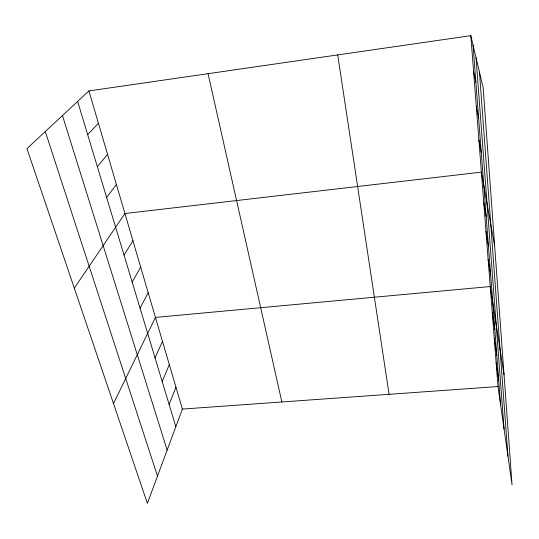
<?xml version="1.0" encoding="UTF-8"?>
<svg xmlns="http://www.w3.org/2000/svg" width="539" height="539" viewBox="0 0 539 539"><rect width="100%" height="100%" fill="white"/><g stroke="black" fill="none" stroke-linecap="round" stroke-linejoin="round"><path stroke-width="0.81" d="M88.915 90.923L182.384 409.074L147.363 503.345L26.95 148.629L88.915 90.923L470.816 35.655L483.153 87.695L512.05 484.763L497.982 386.544L470.816 35.655M169.118 404.445L175.95 387.184M162.192 381.497L169.327 364.627M155.043 357.822L162.495 341.382M113.493 403.563L155.454 317.404L490.241 286.539L504.046 374.767M140.052 308.153L148.185 292.67M132.183 282.079L140.686 267.135M124.044 255.122L132.938 240.765M74.308 288.143L124.933 213.518L481.381 172.136L494.667 245.885M106.648 197.483L116.404 184.473M97.337 166.639L107.564 154.403M87.675 134.642L98.408 123.236M182.384 409.074L497.982 386.544M45.296 131.543L157.489 476.085M62.457 115.562L167.144 450.105M77.643 101.42L175.835 426.699M208.061 73.681L281.877 401.973M473.613 71.788L475.89 82.278M476.308 106.527L478.632 118.068M478.895 139.951L481.266 152.463M483.719 202.253L486.165 216.442M485.969 231.325L488.449 246.242M488.139 259.4L490.652 274.991M492.275 312.775L494.829 329.545M337.71 54.917L389.077 394.319M494.236 338.162L496.817 355.45M496.143 362.74L498.73 380.507M476.038 57.666L504.066 429.031M473.033 44.993L500.59 404.742M479.461 72.111L507.954 456.149"/></g></svg>
